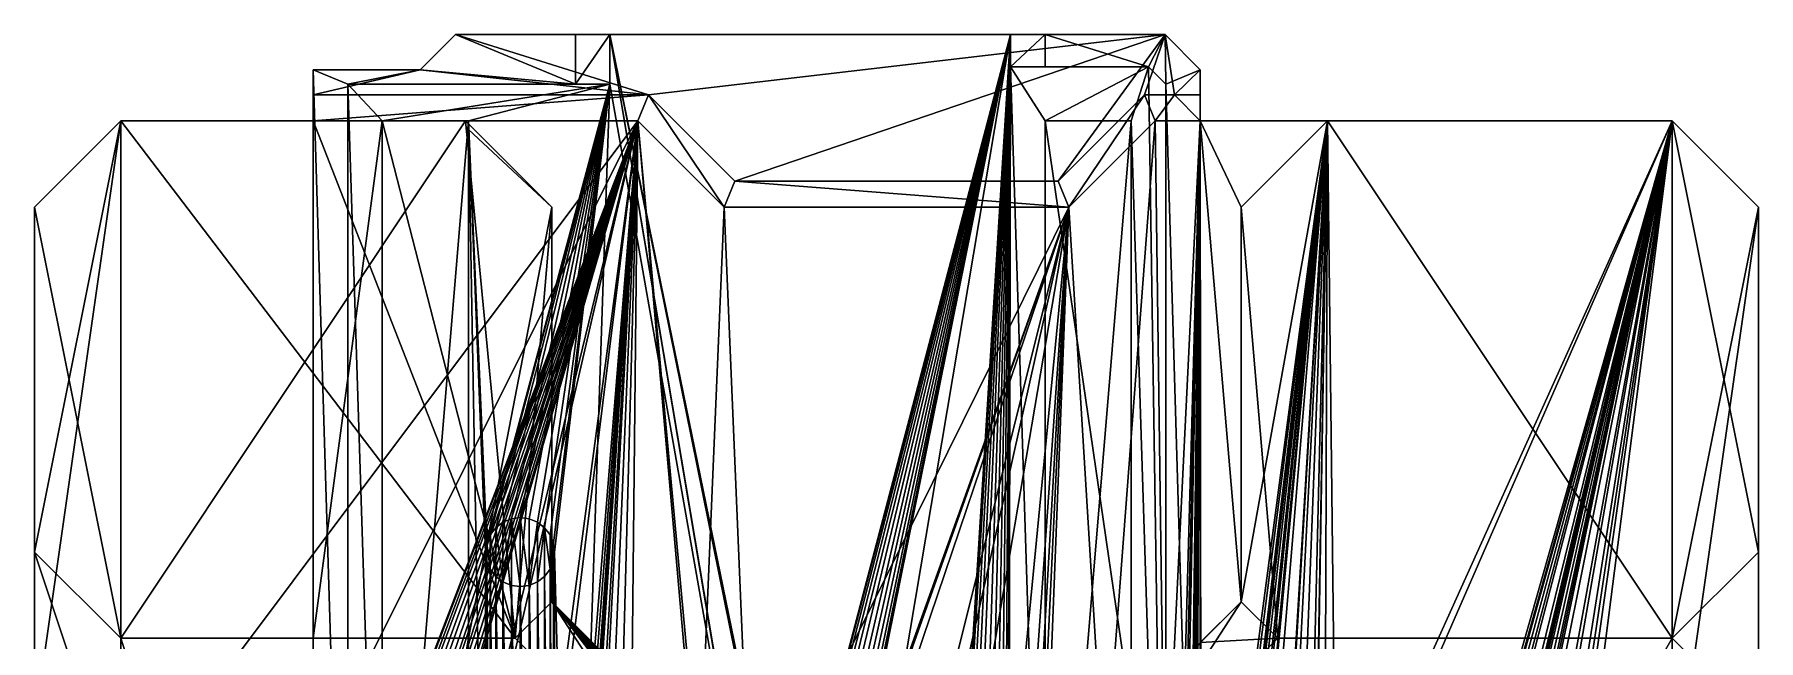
# Model space of a CAD drawing. Extents: x 10 to 110, y 10 to 115.
# Drawn here: x 10 to 110, y 79.9 to 115 of the extents above; entities that cross this region are included whole.
import ezdxf

# ---------------------------------------------------------------- set-up
doc = ezdxf.new("R2010")
doc.units = 0
doc.header["$MEASUREMENT"] = 0
doc.layers.add('STL2DXF', color=7, linetype='Continuous')

msp = doc.modelspace()

# ---------------------------------------------------------------- linework, layer by layer
at = {"layer": 'STL2DXF'}
for points in [[(32.38, 112.95, -0.6), (34.42, 115, 10.5), (34.42, 115, -0.6)], [(34.42, 115, 10.5), (32.38, 112.95, -0.6), (32.38, 112.95, 10.5)], [(32.38, 112.95, 10.5), (41.38, 112.12, 10.5), (34.42, 115, 10.5)], [(45.62, 111.5, -0.6), (32.38, 112.95, -0.6), (34.42, 115, -0.6)], [(34.42, 115, 10.5), (41.38, 112.12, 10.5), (41.38, 115, 10.5)], [(45.62, 111.5, -0.6), (34.42, 115, -0.6), (75.58, 115, -0.6)], [(34.42, 115, 10.5), (43.38, 115, 5.5), (34.42, 115, -0.6)], [(43.38, 115, 5.5), (34.42, 115, 10.5), (43.38, 115, 8.5)], [(43.38, 115, 8.5), (34.42, 115, 10.5), (41.38, 115, 10.5)], [(66.62, 115, 5.5), (75.58, 115, -0.6), (34.42, 115, -0.6)], [(66.62, 115, 5.5), (34.42, 115, -0.6), (43.38, 115, 5.5)], [(43.38, 115, 8.5), (41.38, 112.12, 10.5), (43.38, 112.12, 8.5)], [(41.38, 112.12, 10.5), (43.38, 115, 8.5), (41.38, 115, 10.5)], [(43.38, 115, 5.5), (43.38, 112.12, 8.5), (43.38, 112.12, 5.5)], [(43.38, 112.12, 8.5), (43.38, 115, 5.5), (43.38, 115, 8.5)], [(43.38, 115, 5.5), (53.55, 65.39, 5.5), (66.62, 115, 5.5)], [(53.55, 65.39, 5.5), (43.38, 115, 5.5), (53.5, 65, 5.5)], [(53.5, 65, 5.5), (43.38, 115, 5.5), (53.5, 55, 5.5)], [(43.38, 112.12, 5.5), (53.55, 54.61, 5.5), (43.38, 115, 5.5)], [(43.38, 115, 5.5), (53.55, 54.61, 5.5), (53.5, 55, 5.5)], [(45.62, 111.5, -0.6), (75.58, 115, -0.6), (50.62, 106.5, -0.6)], [(50.62, 106.5, -0.6), (75.58, 115, -0.6), (69.38, 106.5, -0.6)], [(66.62, 115, 5.5), (53.55, 65.39, 5.5), (53.7, 65.75, 5.5)], [(66.62, 115, 5.5), (53.7, 65.75, 5.5), (53.94, 66.06, 5.5)], [(66.62, 115, 5.5), (53.94, 66.06, 5.5), (54.25, 66.3, 5.5)], [(66.62, 115, 5.5), (54.25, 66.3, 5.5), (54.61, 66.45, 5.5)], [(66.62, 115, 5.5), (54.61, 66.45, 5.5), (55, 66.5, 5.5)], [(66.62, 115, 5.5), (55, 66.5, 5.5), (55.39, 66.45, 5.5)], [(66.62, 115, 5.5), (55.39, 66.45, 5.5), (55.75, 66.3, 5.5)], [(66.62, 115, 5.5), (55.75, 66.3, 5.5), (56.06, 66.06, 5.5)], [(66.62, 115, 5.5), (56.06, 66.06, 5.5), (56.3, 65.75, 5.5)], [(66.62, 115, 5.5), (56.3, 65.75, 5.5), (56.45, 65.39, 5.5)], [(66.62, 115, 5.5), (56.45, 65.39, 5.5), (56.5, 65, 5.5)], [(66.62, 115, 5.5), (56.5, 65, 5.5), (56.5, 55, 5.5)], [(66.62, 115, 5.5), (56.5, 55, 5.5), (63.5, 65, 5.5)], [(66.62, 115, 5.5), (63.5, 65, 5.5), (63.55, 65.39, 5.5)], [(66.62, 115, 5.5), (63.55, 65.39, 5.5), (63.7, 65.75, 5.5)], [(66.62, 115, 5.5), (63.7, 65.75, 5.5), (63.94, 66.06, 5.5)], [(66.62, 115, 5.5), (63.94, 66.06, 5.5), (64.25, 66.3, 5.5)], [(66.62, 115, 5.5), (64.25, 66.3, 5.5), (64.61, 66.45, 5.5)], [(66.62, 115, 5.5), (64.61, 66.45, 5.5), (65, 66.5, 5.5)], [(66.62, 115, 5.5), (65, 66.5, 5.5), (65.39, 66.45, 5.5)], [(66.62, 115, 5.5), (65.39, 66.45, 5.5), (65.75, 66.3, 5.5)], [(66.62, 115, 5.5), (65.75, 66.3, 5.5), (66.06, 66.06, 5.5)], [(66.62, 115, 5.5), (66.06, 66.06, 5.5), (66.3, 65.75, 5.5)], [(66.62, 115, 5.5), (66.3, 65.75, 5.5), (66.45, 65.39, 5.5)], [(66.62, 115, 5.5), (66.45, 65.39, 5.5), (66.5, 65, 5.5)], [(66.62, 115, 5.5), (66.5, 65, 5.5), (66.5, 55, 5.5)], [(66.62, 115, 5.5), (66.5, 55, 5.5), (66.62, 113.12, 5.5)], [(66.62, 115, 8.5), (66.62, 113.12, 5.5), (66.62, 113.12, 8.5)], [(66.62, 113.12, 5.5), (66.62, 115, 8.5), (66.62, 115, 5.5)], [(68.62, 115, 10.5), (66.62, 113.12, 8.5), (68.62, 113.12, 10.5)], [(66.62, 113.12, 8.5), (68.62, 115, 10.5), (66.62, 115, 8.5)], [(75.58, 115, -0.6), (66.62, 115, 5.5), (75.58, 115, 10.5)], [(75.58, 115, 10.5), (66.62, 115, 5.5), (66.62, 115, 8.5)], [(75.58, 115, 10.5), (66.62, 115, 8.5), (68.62, 115, 10.5)], [(74.62, 113.12, 10.5), (68.62, 115, 10.5), (68.62, 113.12, 10.5)], [(68.62, 115, 10.5), (74.62, 113.12, 10.5), (75.58, 115, 10.5)], [(69.38, 106.5, -0.6), (75.58, 115, -0.6), (74.38, 111.5, -0.6)], [(74.38, 111.5, -0.6), (75.58, 115, -0.6), (76.12, 111.5, -0.6)], [(75.58, 115, 10.5), (74.62, 113.12, 10.5), (75.62, 112.12, 10.5)], [(75.58, 115, -0.6), (77.62, 112.95, 10.5), (77.62, 112.95, -0.6)], [(77.62, 112.95, 10.5), (75.58, 115, -0.6), (75.58, 115, 10.5)], [(75.58, 115, 10.5), (75.62, 112.12, 10.5), (77.62, 112.95, 10.5)], [(76.12, 111.5, -0.6), (75.58, 115, -0.6), (77.62, 112.95, -0.6)], [(66.5, 55, 5.5), (68.62, 50, 5.5), (66.62, 113.12, 5.5)], [(74.62, 113.12, 10.5), (66.62, 113.12, 5.5), (74.62, 113.12, 5.5)], [(66.62, 113.12, 5.5), (74.62, 113.12, 10.5), (66.62, 113.12, 8.5)], [(66.62, 113.12, 8.5), (74.62, 113.12, 10.5), (68.62, 113.12, 10.5)], [(66.62, 113.12, 5.5), (68.62, 110, 5.5), (74.62, 113.12, 5.5)], [(68.62, 110, 5.5), (66.62, 113.12, 5.5), (68.62, 50, 5.5)], [(74.62, 113.12, 5.5), (68.62, 110, 5.5), (73.62, 110, 5.5)], [(73.62, 110, 5.5), (75.62, 46.88, 5.5), (74.62, 113.12, 5.5)], [(74.62, 113.12, 10.5), (75.62, 112.12, 5.5), (75.62, 112.12, 10.5)], [(75.62, 112.12, 5.5), (74.62, 113.12, 10.5), (74.62, 113.12, 5.5)], [(74.62, 113.12, 5.5), (75.62, 46.88, 5.5), (75.62, 112.12, 5.5)], [(26.17, 112.95, -0.6), (32.38, 112.95, 10.5), (32.38, 112.95, -0.6)], [(32.38, 112.95, 10.5), (26.17, 112.95, -0.6), (26.17, 112.95, 10.5)], [(26.17, 44.88, 10.5), (28.17, 46.88, 10.5), (26.17, 112.95, 10.5)], [(26.17, 112.95, 10.5), (28.17, 112.12, 10.5), (32.38, 112.95, 10.5)], [(28.17, 112.12, 10.5), (26.17, 112.95, 10.5), (28.17, 46.88, 10.5)], [(26.17, 112.95, 10.5), (26.17, 44.88, 0.5), (26.17, 44.88, 10.5)], [(26.17, 44.88, 0.5), (26.17, 112.95, 10.5), (26.17, 80, 0.5)], [(26.17, 80, 0.5), (26.17, 112.95, 10.5), (26.17, 110, 0.5)], [(26.17, 110, 0.5), (26.17, 112.95, 10.5), (26.17, 111.5, -0.1)], [(26.17, 111.5, -0.1), (26.17, 112.95, 10.5), (26.17, 111.5, -0.6)], [(26.17, 111.5, -0.6), (26.17, 112.95, 10.5), (26.17, 112.95, -0.6)], [(32.38, 112.95, -0.6), (26.17, 111.5, -0.6), (26.17, 112.95, -0.6)], [(26.17, 111.5, -0.6), (32.38, 112.95, -0.6), (45.62, 111.5, -0.6)], [(32.38, 112.95, 10.5), (28.17, 112.12, 10.5), (41.38, 112.12, 10.5)], [(43.38, 112.12, 8.5), (28.17, 112.12, 5.5), (43.38, 112.12, 5.5)], [(28.17, 112.12, 5.5), (43.38, 112.12, 8.5), (28.17, 112.12, 10.5)], [(28.17, 112.12, 10.5), (43.38, 112.12, 8.5), (41.38, 112.12, 10.5)], [(28.17, 46.88, 5.5), (30.17, 50, 5.5), (28.17, 112.12, 5.5)], [(28.17, 112.12, 5.5), (30.17, 50, 5.5), (30.17, 110, 5.5)], [(30.17, 110, 5.5), (43.38, 112.12, 5.5), (28.17, 112.12, 5.5)], [(28.17, 112.12, 5.5), (28.17, 46.88, 10.5), (28.17, 46.88, 5.5)], [(28.17, 46.88, 10.5), (28.17, 112.12, 5.5), (28.17, 112.12, 10.5)], [(43.38, 112.12, 5.5), (30.17, 110, 5.5), (35.17, 110, 5.5)], [(43.38, 112.12, 5.5), (35.17, 110, 5.5), (36.24, 85.52, 5.5)], [(43.38, 112.12, 5.5), (36.24, 85.52, 5.5), (36.44, 86, 5.5)], [(43.38, 112.12, 5.5), (36.44, 86, 5.5), (36.76, 86.41, 5.5)], [(43.38, 112.12, 5.5), (36.76, 86.41, 5.5), (37.17, 86.73, 5.5)], [(43.38, 112.12, 5.5), (37.17, 86.73, 5.5), (37.66, 86.93, 5.5)], [(43.38, 112.12, 5.5), (37.66, 86.93, 5.5), (38.17, 87, 5.5)], [(43.38, 112.12, 5.5), (38.17, 87, 5.5), (38.69, 86.93, 5.5)], [(43.38, 112.12, 5.5), (38.69, 86.93, 5.5), (39.17, 86.73, 5.5)], [(43.38, 112.12, 5.5), (39.17, 86.73, 5.5), (39.59, 86.41, 5.5)], [(43.38, 112.12, 5.5), (39.59, 86.41, 5.5), (39.91, 86, 5.5)], [(43.38, 112.12, 5.5), (39.91, 86, 5.5), (40.11, 85.52, 5.5)], [(43.38, 112.12, 5.5), (40.11, 85.52, 5.5), (40.17, 85, 5.5)], [(43.38, 112.12, 5.5), (40.17, 85, 5.5), (41.17, 46.88, 5.5)], [(43.38, 112.12, 5.5), (41.17, 46.88, 5.5), (53.55, 54.61, 5.5)], [(77.62, 112.95, 10.5), (75.62, 112.12, 10.5), (77.62, 44.88, 10.5)], [(75.62, 46.88, 10.5), (77.62, 44.88, 10.5), (75.62, 112.12, 10.5)], [(75.62, 112.12, 10.5), (75.62, 46.88, 5.5), (75.62, 46.88, 10.5)], [(75.62, 46.88, 5.5), (75.62, 112.12, 10.5), (75.62, 112.12, 5.5)], [(76.12, 111.5, -0.6), (77.62, 112.95, -0.6), (77.62, 111.5, -0.6)], [(77.62, 44.88, 10.5), (77.62, 75.5, 0.5), (77.62, 112.95, 10.5)], [(77.62, 112.95, 10.5), (77.62, 75.5, 0.5), (77.62, 79.75, 0.5)], [(77.62, 112.95, 10.5), (77.62, 79.75, 0.5), (77.62, 110, 0.5)], [(77.62, 112.95, 10.5), (77.62, 110, 0.5), (77.62, 111.5, -0.1)], [(77.62, 112.95, 10.5), (77.62, 111.5, -0.1), (77.62, 112, -0.6)], [(77.62, 112.95, 10.5), (77.62, 112, -0.6), (77.62, 112.95, -0.6)], [(77.62, 111.5, -0.6), (77.62, 112.95, -0.6), (77.62, 112, -0.6)], [(77.62, 112, -0.6), (77.62, 111.5, -0.1), (77.62, 111.5, -0.6)], [(26.17, 110, -0.1), (26.17, 110, 0.5), (26.17, 111.5, -0.1)], [(45.62, 111.5, -0.1), (26.17, 110, -0.1), (26.17, 111.5, -0.1)], [(26.17, 110, -0.1), (45.62, 111.5, -0.1), (45, 110, -0.1)], [(45.62, 111.5, -0.6), (26.17, 111.5, -0.1), (26.17, 111.5, -0.6)], [(26.17, 111.5, -0.1), (45.62, 111.5, -0.6), (45.62, 111.5, -0.1)], [(45, 110, -0.1), (45.62, 111.5, -0.1), (50, 105, -0.1)], [(50, 105, -0.1), (45.62, 111.5, -0.1), (50.62, 106.5, -0.1)], [(50.62, 106.5, -0.1), (45.62, 111.5, -0.6), (50.62, 106.5, -0.6)], [(45.62, 111.5, -0.6), (50.62, 106.5, -0.1), (45.62, 111.5, -0.1)], [(70, 105, -0.1), (69.38, 106.5, -0.1), (74.38, 111.5, -0.1)], [(74.38, 111.5, -0.6), (69.38, 106.5, -0.1), (69.38, 106.5, -0.6)], [(69.38, 106.5, -0.1), (74.38, 111.5, -0.6), (74.38, 111.5, -0.1)], [(70, 105, -0.1), (74.38, 111.5, -0.1), (75, 110, -0.1)], [(75, 110, -0.1), (74.38, 111.5, -0.1), (76.12, 111.5, -0.1)], [(76.12, 111.5, -0.6), (74.38, 111.5, -0.1), (74.38, 111.5, -0.6)], [(74.38, 111.5, -0.1), (76.12, 111.5, -0.6), (76.12, 111.5, -0.1)], [(75, 110, -0.1), (76.12, 111.5, -0.1), (77.62, 110, -0.1)], [(77.62, 110, -0.1), (76.12, 111.5, -0.1), (77.62, 111.5, -0.1)], [(77.62, 111.5, -0.1), (76.12, 111.5, -0.6), (77.62, 111.5, -0.6)], [(76.12, 111.5, -0.6), (77.62, 111.5, -0.1), (76.12, 111.5, -0.1)], [(77.62, 111.5, -0.1), (77.62, 110, 0.5), (77.62, 110, -0.1)], [(10, 105, 0.5), (15, 80, 0.5), (15, 110, 0.5)], [(10, 105, 0.5), (15, 110), (10, 105)], [(15, 110), (10, 105, 0.5), (15, 110, 0.5)], [(15, 110), (10, 85), (10, 105)], [(10, 85), (15, 110), (15, 80)], [(10, 105, -0.6), (15, 110), (15, 110, -0.6)], [(15, 110), (10, 105, -0.6), (10, 105)], [(10, 105), (15, 80), (15, 110)], [(15, 110, -0.6), (10, 75, -0.6), (10, 105, -0.6)], [(10, 75, -0.6), (15, 110, -0.6), (15, 70, -0.6)], [(15, 110, 0.5), (35, 110), (15, 110)], [(35, 110), (15, 110, 0.5), (35, 110, 0.5)], [(15, 110, 0.5), (15, 80, 0.5), (37.88, 80, 0.5)], [(15, 110, 0.5), (37.88, 80, 0.5), (35, 110, 0.5)], [(15, 80), (15, 110), (35, 110)], [(15, 80), (35, 110), (37.88, 80)], [(15, 110), (15, 80), (37.88, 80)], [(15, 110), (37.88, 80), (26.17, 110)], [(15, 70, -0.6), (15, 110, -0.6), (45, 110, -0.6)], [(15, 70, -0.6), (45, 110, -0.6), (15, 50, -0.6)], [(15, 50, -0.6), (45, 110, -0.6), (22.54, 51.59, -0.6)], [(15, 110), (45, 110, -0.6), (15, 110, -0.6)], [(45, 110, -0.6), (15, 110), (26.17, 110, -0.1)], [(26.17, 110, -0.1), (15, 110), (26.17, 110)], [(22.54, 51.59, -0.6), (45, 110, -0.6), (22.97, 52.6, -0.6)], [(22.97, 52.6, -0.6), (45, 110, -0.6), (23.48, 53.75, -0.6)], [(23.48, 53.75, -0.6), (45, 110, -0.6), (24.17, 54.79, -0.6)], [(24.17, 54.79, -0.6), (45, 110, -0.6), (24.62, 55.18, -0.6)], [(24.62, 55.18, -0.6), (45, 110, -0.6), (25.16, 55.43, -0.6)], [(25.16, 55.43, -0.6), (45, 110, -0.6), (25.54, 55.27, -0.6)], [(25.54, 55.27, -0.6), (45, 110, -0.6), (26.05, 55.22, -0.6)], [(26.05, 55.22, -0.6), (45, 110, -0.6), (26.38, 54.81, -0.6)], [(30.17, 110, 0.5), (26.17, 80, 0.5), (26.17, 110, 0.5)], [(26.17, 80, 0.5), (30.17, 110, 0.5), (30.17, 80, 0.5)], [(30.17, 110), (26.17, 110, 0.5), (26.17, 110)], [(26.17, 110, 0.5), (30.17, 110), (30.17, 110, 0.5)], [(26.17, 110), (37.88, 80), (30.17, 110)], [(26.17, 110, 0.5), (26.17, 110, -0.1), (26.17, 110)], [(45, 110, -0.1), (45, 110, -0.6), (26.17, 110, -0.1)], [(26.38, 54.81, -0.6), (45, 110, -0.6), (26.63, 54.66, -0.6)], [(26.63, 54.66, -0.6), (45, 110, -0.6), (26.91, 54.13, -0.6)], [(26.91, 54.13, -0.6), (45, 110, -0.6), (27.04, 53.52, -0.6)], [(27.04, 53.52, -0.6), (45, 110, -0.6), (27.35, 52.98, -0.6)], [(27.35, 52.98, -0.6), (45, 110, -0.6), (27.47, 52.07, -0.6)], [(27.47, 52.07, -0.6), (45, 110, -0.6), (27.73, 51.69, -0.6)], [(27.73, 51.69, -0.6), (45, 110, -0.6), (32.57, 67.5, -0.6)], [(35.17, 110, 0.5), (30.17, 50, 0.5), (30.17, 110, 0.5)], [(30.17, 50, 0.5), (35.17, 110, 0.5), (35.17, 50, 0.5)], [(30.17, 50, 5.5), (35.17, 110, 5.5), (30.17, 110, 5.5)], [(35.17, 110, 5.5), (30.17, 50, 5.5), (35.17, 50, 5.5)], [(30.17, 110, 5.5), (30.17, 50, 0.5), (30.17, 50, 5.5)], [(30.17, 50, 0.5), (30.17, 110, 5.5), (30.17, 110, 0.5)], [(30.17, 110, 0.5), (35.17, 110, 5.5), (35.17, 110, 0.5)], [(35.17, 110, 5.5), (30.17, 110, 0.5), (30.17, 110, 5.5)], [(35.17, 110, 0.5), (30.17, 110, 0.5), (35, 110, 0.5)], [(30.17, 110, 0.5), (35.17, 110, 0.5), (35.17, 110, 5.5)], [(30.17, 110, 0.5), (35.17, 110, 5.5), (30.17, 110, 5.5)], [(35, 110), (30.17, 110, 0.5), (30.17, 110)], [(30.17, 110, 0.5), (35, 110), (35, 110, 0.5)], [(30.17, 110), (37.88, 80), (35, 110)], [(30.17, 50, 5.5), (30.17, 70, 0.5), (30.17, 110, 5.5)], [(30.17, 110, 5.5), (30.17, 70, 0.5), (30.17, 80, 0.5)], [(30.17, 110, 5.5), (30.17, 80, 0.5), (30.17, 110, 0.5)], [(32.57, 67.5, -0.6), (45, 110, -0.6), (35.57, 71.25, -0.6)], [(35, 110, 0.5), (37.88, 80, 0.5), (40, 105, 0.5)], [(37.88, 80), (35, 110), (40, 105)], [(35, 110), (40, 105, 0.5), (40, 105)], [(40, 105, 0.5), (35, 110), (35, 110, 0.5)], [(35, 110), (37.88, 80), (40, 105)], [(35.17, 110), (35, 110, 0.5), (35, 110)], [(35, 110, 0.5), (35.17, 110), (35.17, 110, 0.5)], [(35.17, 110, 0.5), (35.17, 50, 5.5), (35.17, 50, 0.5)], [(35.17, 50, 5.5), (35.17, 110, 0.5), (35.17, 110, 5.5)], [(35.17, 50, 5.5), (36.17, 55, 5.5), (35.17, 110, 5.5)], [(36.24, 85.52, 5.5), (35.17, 110, 5.5), (36.17, 85, 5.5)], [(36.17, 85, 5.5), (35.17, 110, 5.5), (36.17, 55, 5.5)], [(35.17, 110, 5.5), (35.17, 50, 0.5), (35.17, 50, 5.5)], [(35.17, 50, 0.5), (35.17, 110, 5.5), (35.17, 70, 0.5)], [(35.17, 70, 0.5), (35.17, 110, 5.5), (35.17, 80, 0.5)], [(35.17, 80, 0.5), (35.17, 110, 5.5), (35.17, 109.5, 0.5)], [(35.17, 109.5, 0.5), (35.17, 110, 5.5), (35.17, 109.82, 0.5)], [(35.17, 109.82, 0.5), (35.17, 110, 5.5), (35.17, 110, 0.5)], [(35.57, 71.25, -0.6), (45, 110, -0.6), (35.57, 69.25, -0.6)], [(35.57, 69.25, -0.6), (45, 110, -0.6), (39.57, 69.25, -0.6)], [(39.57, 69.25, -0.6), (45, 110, -0.6), (39.57, 66.25, -0.6)], [(39.57, 66.25, -0.6), (45, 110, -0.6), (39.66, 44.84, -0.6)], [(39.66, 44.84, -0.6), (45, 110, -0.6), (39.94, 43.54, -0.6)], [(39.94, 43.54, -0.6), (45, 110, -0.6), (40.17, 42.12, -0.6)], [(40.17, 42.12, -0.6), (45, 110, -0.6), (40.83, 50.64, -0.6)], [(40.83, 50.64, -0.6), (45, 110, -0.6), (40.96, 51.69, -0.6)], [(40.96, 51.69, -0.6), (45, 110, -0.6), (41.14, 52.7, -0.6)], [(41.14, 52.7, -0.6), (45, 110, -0.6), (41.29, 53.57, -0.6)], [(41.29, 53.57, -0.6), (45, 110, -0.6), (41.7, 54.03, -0.6)], [(41.7, 54.03, -0.6), (45, 110, -0.6), (42, 54.51, -0.6)], [(42, 54.51, -0.6), (45, 110, -0.6), (42.69, 55.01, -0.6)], [(42.69, 55.01, -0.6), (45, 110, -0.6), (43.53, 55.33, -0.6)], [(43.53, 55.33, -0.6), (45, 110, -0.6), (44.57, 69.25, -0.6)], [(44.57, 69.25, -0.6), (45, 110, -0.6), (48.57, 69.25, -0.6)], [(50, 105, -0.6), (48.57, 71.25, -0.6), (45, 110, -0.6)], [(48.57, 69.25, -0.6), (45, 110, -0.6), (48.57, 71.25, -0.6)], [(45, 110, -0.1), (50, 105, -0.6), (45, 110, -0.6)], [(50, 105, -0.6), (45, 110, -0.1), (50, 105, -0.1)], [(73.62, 110, 0.5), (68.62, 50, 0.5), (68.62, 110, 0.5)], [(68.62, 50, 0.5), (73.62, 110, 0.5), (73.62, 50, 0.5)], [(68.62, 110, 5.5), (68.62, 50, 0.5), (68.62, 50, 5.5)], [(68.62, 50, 0.5), (68.62, 110, 5.5), (68.62, 110, 0.5)], [(68.62, 110, 0.5), (73.62, 110, 5.5), (73.62, 110, 0.5)], [(73.62, 110, 5.5), (68.62, 110, 0.5), (68.62, 110, 5.5)], [(68.62, 50, 5.5), (73.62, 110, 5.5), (68.62, 110, 5.5)], [(73.62, 110, 5.5), (68.62, 50, 5.5), (73.62, 50, 5.5)], [(73.62, 75.75, 0.5), (68.62, 110, 0.5), (68.62, 70.75, 0.5)], [(68.62, 110, 0.5), (73.62, 75.75, 0.5), (73.62, 110, 0.5)], [(68.62, 50, 5.5), (68.62, 53.5, 0.5), (68.62, 110, 5.5)], [(68.62, 110, 5.5), (68.62, 53.5, 0.5), (68.62, 66.5, 0.5)], [(68.62, 110, 5.5), (68.62, 66.5, 0.5), (68.62, 70.75, 0.5)], [(68.62, 110, 5.5), (68.62, 70.75, 0.5), (68.62, 110, 0.5)], [(73.62, 110, 0.5), (68.62, 110, 5.5), (68.62, 110, 0.5)], [(68.62, 110, 5.5), (73.62, 110, 0.5), (73.62, 110, 5.5)], [(72.07, 71.25, -0.6), (70, 105, -0.6), (75, 110, -0.6)], [(70, 105, -0.1), (75, 110, -0.6), (70, 105, -0.6)], [(75, 110, -0.6), (70, 105, -0.1), (75, 110, -0.1)], [(72.07, 71.25, -0.6), (75, 110, -0.6), (75.57, 68.25, -0.6)], [(73.62, 110, 0.5), (73.62, 50, 5.5), (73.62, 50, 0.5)], [(73.62, 50, 5.5), (73.62, 110, 0.5), (73.62, 110, 5.5)], [(73.62, 50, 5.5), (75.62, 46.88, 5.5), (73.62, 110, 5.5)], [(73.62, 110, 5.5), (73.62, 50, 0.5), (73.62, 50, 5.5)], [(73.62, 50, 0.5), (73.62, 110, 5.5), (73.62, 71.5, 0.5)], [(73.62, 71.5, 0.5), (73.62, 110, 5.5), (73.62, 75.75, 0.5)], [(73.62, 75.75, 0.5), (73.62, 110, 5.5), (73.62, 110, 0.5)], [(75.57, 68.25, -0.6), (75, 110, -0.6), (77.62, 110, -0.6)], [(75, 110, -0.1), (77.62, 110, -0.6), (75, 110, -0.6)], [(77.62, 110, -0.6), (75, 110, -0.1), (77.62, 110, -0.1)], [(75.57, 68.25, -0.6), (77.62, 110, -0.6), (75.74, 42.12, -0.6)], [(75.74, 42.12, -0.6), (77.62, 110, -0.6), (76.05, 42.12, -0.6)], [(76.05, 42.12, -0.6), (77.62, 110, -0.6), (76.28, 42.12, -0.6)], [(76.28, 42.12, -0.6), (77.62, 110, -0.6), (76.86, 52.22, -0.6)], [(76.86, 52.22, -0.6), (77.62, 110, -0.6), (77.04, 52.63, -0.6)], [(77.04, 52.63, -0.6), (77.62, 110, -0.6), (77.19, 53.14, -0.6)], [(77.19, 53.14, -0.6), (77.62, 110, -0.6), (77.37, 53.82, -0.6)], [(77.37, 53.82, -0.6), (77.62, 110, -0.6), (77.68, 54.79, -0.6)], [(80, 82.12, 0.5), (77.62, 110, 0.5), (77.62, 79.75, 0.5)], [(77.62, 110, 0.5), (80, 82.12, 0.5), (80, 105, 0.5)], [(77.62, 110, 0.5), (80, 105, 0.5), (85, 110, 0.5)], [(105, 110), (85, 110, -0.6), (77.62, 110, -0.6)], [(105, 110), (77.62, 110, -0.6), (77.62, 110, -0.1)], [(105, 110), (77.62, 110, -0.1), (85, 110)], [(85, 110), (77.62, 110, -0.1), (77.62, 110, 0.5)], [(85, 110), (77.62, 110, 0.5), (85, 110, 0.5)], [(85, 110, -0.6), (77.68, 54.79, -0.6), (77.62, 110, -0.6)], [(77.68, 54.79, -0.6), (85, 110, -0.6), (77.96, 54.94, -0.6)], [(77.96, 54.94, -0.6), (85, 110, -0.6), (78.36, 55.12, -0.6)], [(78.36, 55.12, -0.6), (85, 110, -0.6), (78.49, 55.2, -0.6)], [(78.49, 55.2, -0.6), (85, 110, -0.6), (78.62, 55.25, -0.6)], [(78.62, 55.25, -0.6), (85, 110, -0.6), (78.9, 55.48, -0.6)], [(78.9, 55.48, -0.6), (85, 110, -0.6), (79.28, 55.66, -0.6)], [(79.28, 55.66, -0.6), (85, 110, -0.6), (79.48, 55.89, -0.6)], [(79.48, 55.89, -0.6), (85, 110, -0.6), (79.84, 55.91, -0.6)], [(79.84, 55.91, -0.6), (85, 110, -0.6), (80.97, 67.36, -0.6)], [(80, 105, 0.5), (82.12, 80, 0.5), (85, 110, 0.5)], [(85, 110), (80, 82.12), (80, 105)], [(80, 82.12), (85, 110), (82.12, 80)], [(80, 105), (85, 110, 0.5), (85, 110)], [(85, 110, 0.5), (80, 105), (80, 105, 0.5)], [(85, 110, 0.5), (80, 105), (85, 110)], [(80, 105), (85, 110, 0.5), (80, 105, 0.5)], [(80, 105), (82.12, 80), (85, 110)], [(80.97, 67.36, -0.6), (85, 110, -0.6), (81.06, 67.84, -0.6)], [(81.06, 67.84, -0.6), (85, 110, -0.6), (81.6, 69.23, -0.6)], [(81.6, 69.23, -0.6), (85, 110, -0.6), (82.61, 70.41, -0.6)], [(85, 110, 0.5), (82.12, 80, 0.5), (105, 80, 0.5)], [(82.12, 80), (85, 110), (105, 80)], [(85, 110), (82.12, 80), (105, 80)], [(82.61, 70.41, -0.6), (85, 110, -0.6), (82.64, 70.28, -0.6)], [(82.64, 70.28, -0.6), (85, 110, -0.6), (82.98, 70.79, -0.6)], [(82.98, 70.79, -0.6), (85, 110, -0.6), (83.5, 70.84, -0.6)], [(83.5, 70.84, -0.6), (85, 110, -0.6), (84.06, 70.74, -0.6)], [(84.06, 70.74, -0.6), (85, 110, -0.6), (84.33, 70.53, -0.6)], [(84.33, 70.53, -0.6), (85, 110, -0.6), (84.35, 70.21, -0.6)], [(84.35, 70.21, -0.6), (85, 110, -0.6), (84.85, 68.4, -0.6)], [(84.85, 68.4, -0.6), (85, 110, -0.6), (85.5, 66.89, -0.6)], [(85, 110, 0.5), (105, 80, 0.5), (105, 110, 0.5)], [(85, 110, 0.5), (105, 110), (85, 110)], [(105, 110), (85, 110, 0.5), (105, 110, 0.5)], [(105, 80), (85, 110), (105, 110)], [(85, 110, -0.6), (105, 110), (105, 110, -0.6)], [(85, 110), (105, 80), (105, 110)], [(85.5, 66.89, -0.6), (85, 110, -0.6), (105, 110, -0.6)], [(85.5, 66.89, -0.6), (105, 110, -0.6), (85.75, 66.01, -0.6)], [(85.75, 66.01, -0.6), (105, 110, -0.6), (88.97, 53.72, -0.6)], [(88.97, 53.72, -0.6), (105, 110, -0.6), (89.33, 54.08, -0.6)], [(89.33, 54.08, -0.6), (105, 110, -0.6), (89.46, 54.51, -0.6)], [(89.46, 54.51, -0.6), (105, 110, -0.6), (89.79, 55.35, -0.6)], [(89.79, 55.35, -0.6), (105, 110, -0.6), (90.2, 55.63, -0.6)], [(90.2, 55.63, -0.6), (105, 110, -0.6), (90.68, 56.06, -0.6)], [(90.68, 56.06, -0.6), (105, 110, -0.6), (90.96, 56.06, -0.6)], [(90.96, 56.06, -0.6), (105, 110, -0.6), (91.7, 55.96, -0.6)], [(91.7, 55.96, -0.6), (105, 110, -0.6), (92.05, 55.91, -0.6)], [(92.05, 55.91, -0.6), (105, 110, -0.6), (92.13, 55.61, -0.6)], [(92.13, 55.61, -0.6), (105, 110, -0.6), (92.26, 55.5, -0.6)], [(92.26, 55.5, -0.6), (105, 110, -0.6), (92.44, 55.43, -0.6)], [(92.44, 55.43, -0.6), (105, 110, -0.6), (92.77, 55.25, -0.6)], [(92.77, 55.25, -0.6), (105, 110, -0.6), (93.07, 54.97, -0.6)], [(93.07, 54.97, -0.6), (105, 110, -0.6), (93.2, 54.66, -0.6)], [(93.2, 54.66, -0.6), (105, 110, -0.6), (93.28, 54.08, -0.6)], [(93.28, 54.08, -0.6), (105, 110, -0.6), (93.61, 53.11, -0.6)], [(93.61, 53.11, -0.6), (105, 110, -0.6), (93.88, 48.72, -0.6)], [(93.88, 48.72, -0.6), (105, 110, -0.6), (94.19, 48.02, -0.6)], [(94.19, 48.02, -0.6), (105, 110, -0.6), (94.83, 45.78, -0.6)], [(94.83, 45.78, -0.6), (105, 110, -0.6), (95.11, 44.05, -0.6)], [(95.11, 44.05, -0.6), (105, 110, -0.6), (95.39, 42.3, -0.6)], [(95.39, 42.3, -0.6), (105, 110, -0.6), (96.02, 40.03, -0.6)], [(96.02, 40.03, -0.6), (105, 110, -0.6), (105, 10, -0.6)], [(105, 110, 0.5), (105, 80, 0.5), (110, 85, 0.5)], [(105, 110, 0.5), (110, 85, 0.5), (110, 105, 0.5)], [(105, 80), (105, 110), (110, 105)], [(105, 110), (110, 105, 0.5), (110, 105)], [(110, 105, 0.5), (105, 110), (105, 110, 0.5)], [(105, 110, -0.6), (110, 105), (110, 105, -0.6)], [(110, 105), (105, 110, -0.6), (105, 110)], [(105, 110), (105, 80), (110, 85)], [(105, 110), (110, 85), (110, 105)], [(110, 105, -0.6), (105, 70, -0.6), (105, 110, -0.6)], [(105, 10, -0.6), (105, 110, -0.6), (105, 50, -0.6)], [(105, 50, -0.6), (105, 110, -0.6), (105, 70, -0.6)], [(40, 105, 0.5), (35.17, 109.5, 0.5), (35.17, 109.82, 0.5)], [(35.17, 109.5, 0.5), (40, 105, 0.5), (35.17, 80, 0.5)], [(50, 105, -0.1), (50.62, 106.5, -0.1), (70, 105, -0.1)], [(70, 105, -0.1), (50.62, 106.5, -0.1), (69.38, 106.5, -0.1)], [(69.38, 106.5, -0.6), (50.62, 106.5, -0.1), (50.62, 106.5, -0.6)], [(50.62, 106.5, -0.1), (69.38, 106.5, -0.6), (69.38, 106.5, -0.1)], [(10, 105, 0.5), (10, 85), (10, 85, 0.5)], [(10, 85), (10, 105, 0.5), (10, 105)], [(15, 80, 0.5), (10, 105, 0.5), (10, 85, 0.5)], [(10, 75, -0.6), (10, 85), (10, 105, -0.6)], [(10, 105, -0.6), (10, 85), (10, 105)], [(15, 80), (10, 105), (10, 85)], [(35.17, 80, 0.5), (40, 105, 0.5), (37.88, 80, 0.5)], [(40, 105, 0.5), (37.88, 80, 0.5), (40, 82.12, 0.5)], [(37.88, 80), (40, 105), (40, 82.12)], [(40, 105), (37.88, 80), (40, 82.12)], [(37.88, 80, 0.5), (40, 105, 0.5), (40, 82.12, 0.5)], [(40, 105), (40, 82.12, 0.5), (40, 82.12)], [(40, 82.12, 0.5), (40, 105), (40, 105, 0.5)], [(40, 105, 0.5), (40, 82.12), (40, 82.12, 0.5)], [(40, 82.12), (40, 105, 0.5), (40, 105)], [(48.57, 71.25, -0.6), (50, 105, -0.6), (51.57, 67.75, -0.6)], [(51.57, 67.75, -0.6), (50, 105, -0.6), (70, 105, -0.6)], [(50, 105, -0.1), (70, 105, -0.6), (50, 105, -0.6)], [(70, 105, -0.6), (50, 105, -0.1), (70, 105, -0.1)], [(51.57, 67.75, -0.6), (70, 105, -0.6), (52.03, 54.97, -0.6)], [(52.03, 54.97, -0.6), (70, 105, -0.6), (56.57, 67.25, -0.6)], [(56.57, 67.25, -0.6), (70, 105, -0.6), (58.57, 71.25, -0.6)], [(58.57, 71.25, -0.6), (70, 105, -0.6), (61.57, 71.25, -0.6)], [(61.57, 71.25, -0.6), (70, 105, -0.6), (61.57, 67.25, -0.6)], [(61.57, 67.25, -0.6), (70, 105, -0.6), (63.57, 67.25, -0.6)], [(63.57, 67.25, -0.6), (70, 105, -0.6), (64.57, 49.07, -0.6)], [(64.57, 49.07, -0.6), (70, 105, -0.6), (66.25, 51.48, -0.6)], [(66.25, 51.48, -0.6), (70, 105, -0.6), (67.02, 52.91, -0.6)], [(67.02, 52.91, -0.6), (70, 105, -0.6), (67.58, 54.41, -0.6)], [(67.58, 54.41, -0.6), (70, 105, -0.6), (68.57, 68.25, -0.6)], [(68.57, 68.25, -0.6), (70, 105, -0.6), (72.07, 71.25, -0.6)], [(80, 82.12, 0.5), (82.12, 80, 0.5), (80, 105, 0.5)], [(80, 105, 0.5), (80, 82.12), (80, 82.12, 0.5)], [(80, 82.12), (80, 105, 0.5), (80, 105)], [(80, 105), (80, 82.12, 0.5), (80, 82.12)], [(80, 82.12, 0.5), (80, 105), (80, 105, 0.5)], [(80, 82.12), (82.12, 80), (80, 105)], [(105, 80), (110, 105), (110, 85)], [(105, 70, -0.6), (110, 105, -0.6), (110, 75, -0.6)], [(110, 105), (110, 85, 0.5), (110, 85)], [(110, 85, 0.5), (110, 105), (110, 105, 0.5)], [(110, 85), (110, 75, -0.6), (110, 105, -0.6)], [(110, 85), (110, 105, -0.6), (110, 105)], [(38.17, 87, 5.5), (37.66, 86.93, 3.5), (38.17, 87, 3.5)], [(37.66, 86.93, 3.5), (38.17, 87, 5.5), (37.66, 86.93, 5.5)], [(37.66, 86.93, 3.5), (38.17, 83, 3.5), (38.17, 87, 3.5)], [(38.69, 86.93, 5.5), (38.17, 87, 3.5), (38.69, 86.93, 3.5)], [(38.17, 87, 3.5), (38.69, 86.93, 5.5), (38.17, 87, 5.5)], [(38.17, 87, 3.5), (38.17, 83, 3.5), (38.69, 83.07, 3.5)], [(38.17, 87, 3.5), (38.69, 83.07, 3.5), (38.69, 86.93, 3.5)], [(36.44, 86, 3.5), (36.24, 85.52, 5.5), (36.24, 85.52, 3.5)], [(36.24, 85.52, 5.5), (36.44, 86, 3.5), (36.44, 86, 5.5)], [(36.24, 85.52, 3.5), (36.44, 84, 3.5), (36.44, 86, 3.5)], [(36.76, 86.41, 3.5), (36.44, 86, 5.5), (36.44, 86, 3.5)], [(36.44, 86, 5.5), (36.76, 86.41, 3.5), (36.76, 86.41, 5.5)], [(36.44, 86, 3.5), (36.76, 83.59, 3.5), (36.76, 86.41, 3.5)], [(36.44, 86, 3.5), (36.44, 84, 3.5), (36.76, 83.59, 3.5)], [(37.17, 86.73, 5.5), (36.76, 86.41, 3.5), (37.17, 86.73, 3.5)], [(36.76, 86.41, 3.5), (37.17, 86.73, 5.5), (36.76, 86.41, 5.5)], [(36.76, 86.41, 3.5), (37.17, 83.27, 3.5), (37.17, 86.73, 3.5)], [(36.76, 86.41, 3.5), (36.76, 83.59, 3.5), (37.17, 83.27, 3.5)], [(37.66, 86.93, 5.5), (37.17, 86.73, 3.5), (37.66, 86.93, 3.5)], [(37.17, 86.73, 3.5), (37.66, 86.93, 5.5), (37.17, 86.73, 5.5)], [(37.17, 86.73, 3.5), (37.17, 83.27, 3.5), (37.66, 86.93, 3.5)], [(37.66, 86.93, 3.5), (37.17, 83.27, 3.5), (37.66, 83.07, 3.5)], [(37.66, 86.93, 3.5), (37.66, 83.07, 3.5), (38.17, 83, 3.5)], [(39.17, 86.73, 5.5), (38.69, 86.93, 3.5), (39.17, 86.73, 3.5)], [(38.69, 86.93, 3.5), (39.17, 86.73, 5.5), (38.69, 86.93, 5.5)], [(38.69, 86.93, 3.5), (38.69, 83.07, 3.5), (39.17, 86.73, 3.5)], [(39.17, 86.73, 3.5), (38.69, 83.07, 3.5), (39.17, 83.27, 3.5)], [(39.59, 86.41, 5.5), (39.17, 86.73, 3.5), (39.59, 86.41, 3.5)], [(39.17, 86.73, 3.5), (39.59, 86.41, 5.5), (39.17, 86.73, 5.5)], [(39.17, 86.73, 3.5), (39.17, 83.27, 3.5), (39.59, 86.41, 3.5)], [(39.59, 86.41, 3.5), (39.17, 83.27, 3.5), (39.59, 83.59, 3.5)], [(39.59, 86.41, 5.5), (39.91, 86, 3.5), (39.91, 86, 5.5)], [(39.91, 86, 3.5), (39.59, 86.41, 5.5), (39.59, 86.41, 3.5)], [(39.59, 86.41, 3.5), (39.59, 83.59, 3.5), (39.91, 84, 3.5)], [(39.59, 86.41, 3.5), (39.91, 84, 3.5), (39.91, 86, 3.5)], [(39.91, 86, 5.5), (40.11, 85.52, 3.5), (40.11, 85.52, 5.5)], [(40.11, 85.52, 3.5), (39.91, 86, 5.5), (39.91, 86, 3.5)], [(39.91, 86, 3.5), (39.91, 84, 3.5), (40.11, 84.48, 3.5)], [(39.91, 86, 3.5), (40.11, 84.48, 3.5), (40.11, 85.52, 3.5)], [(10, 85, 0.5), (15, 80), (15, 80, 0.5)], [(15, 80), (10, 85, 0.5), (10, 85)], [(10, 85), (15, 80, 0.5), (15, 80)], [(15, 80, 0.5), (10, 85), (10, 85, 0.5)], [(10, 85, 0.5), (10, 75, -0.6), (10, 75, 0.5)], [(10, 75, -0.6), (10, 85, 0.5), (10, 85)], [(15, 70, 0.5), (10, 85, 0.5), (10, 75, 0.5)], [(10, 85, 0.5), (15, 70, 0.5), (15, 80, 0.5)], [(36.24, 85.52, 3.5), (36.17, 85, 5.5), (36.17, 85, 3.5)], [(36.17, 85, 5.5), (36.24, 85.52, 3.5), (36.24, 85.52, 5.5)], [(36.24, 84.48, 3.5), (36.24, 85.52, 3.5), (36.17, 85, 3.5)], [(36.17, 85, 3.5), (36.24, 84.48, 5.5), (36.24, 84.48, 3.5)], [(36.24, 84.48, 5.5), (36.17, 85, 3.5), (36.17, 85, 5.5)], [(36.24, 55.52, 5.5), (36.17, 85, 5.5), (36.17, 55, 5.5)], [(36.17, 85, 5.5), (36.24, 55.52, 5.5), (36.24, 84.48, 5.5)], [(36.24, 85.52, 3.5), (36.24, 84.48, 3.5), (36.44, 84, 3.5)], [(40.11, 85.52, 5.5), (40.17, 85, 3.5), (40.17, 85, 5.5)], [(40.17, 85, 3.5), (40.11, 85.52, 5.5), (40.11, 85.52, 3.5)], [(40.11, 85.52, 3.5), (40.11, 84.48, 3.5), (40.17, 85, 3.5)], [(40.17, 85, 5.5), (40.11, 84.48, 3.5), (40.11, 84.48, 5.5)], [(40.11, 84.48, 3.5), (40.17, 85, 5.5), (40.17, 85, 3.5)], [(40.11, 84.48, 5.5), (40.17, 55, 5.5), (40.17, 85, 5.5)], [(40.17, 55, 5.5), (41.17, 46.88, 5.5), (40.17, 85, 5.5)], [(110, 85), (105, 80, 0.5), (105, 80)], [(105, 80, 0.5), (110, 85), (110, 85, 0.5)], [(110, 85, 0.5), (105, 80), (105, 80, 0.5)], [(105, 80), (110, 85, 0.5), (110, 85)], [(105, 80, 0.5), (110, 75, 0.5), (110, 85, 0.5)], [(110, 75, -0.6), (110, 85), (110, 75, 0.5)], [(110, 85, 0.5), (110, 75, 0.5), (110, 85)], [(36.24, 84.48, 3.5), (36.44, 84, 5.5), (36.44, 84, 3.5)], [(36.44, 84, 5.5), (36.24, 84.48, 3.5), (36.24, 84.48, 5.5)], [(36.24, 84.48, 5.5), (36.24, 55.52, 5.5), (36.44, 56, 5.5)], [(36.24, 84.48, 5.5), (36.44, 56, 5.5), (36.44, 84, 5.5)], [(36.44, 84, 3.5), (36.76, 83.59, 5.5), (36.76, 83.59, 3.5)], [(36.76, 83.59, 5.5), (36.44, 84, 3.5), (36.44, 84, 5.5)], [(36.44, 84, 5.5), (36.44, 56, 5.5), (36.76, 56.41, 5.5)], [(36.44, 84, 5.5), (36.76, 56.41, 5.5), (36.76, 83.59, 5.5)], [(39.91, 84, 5.5), (39.59, 83.59, 3.5), (39.59, 83.59, 5.5)], [(39.59, 83.59, 3.5), (39.91, 84, 5.5), (39.91, 84, 3.5)], [(39.59, 83.59, 5.5), (39.91, 56, 5.5), (39.91, 84, 5.5)], [(40.11, 84.48, 5.5), (39.91, 84, 3.5), (39.91, 84, 5.5)], [(39.91, 84, 3.5), (40.11, 84.48, 5.5), (40.11, 84.48, 3.5)], [(39.91, 84, 5.5), (40.11, 55.52, 5.5), (40.11, 84.48, 5.5)], [(39.91, 84, 5.5), (39.91, 56, 5.5), (40.11, 55.52, 5.5)], [(40.11, 84.48, 5.5), (40.11, 55.52, 5.5), (40.17, 55, 5.5)], [(36.76, 83.59, 5.5), (37.17, 83.27, 3.5), (36.76, 83.59, 3.5)], [(37.17, 83.27, 3.5), (36.76, 83.59, 5.5), (37.17, 83.27, 5.5)], [(36.76, 83.59, 5.5), (36.76, 56.41, 5.5), (37.17, 56.73, 5.5)], [(36.76, 83.59, 5.5), (37.17, 56.73, 5.5), (37.17, 83.27, 5.5)], [(37.17, 83.27, 5.5), (37.66, 83.07, 3.5), (37.17, 83.27, 3.5)], [(37.66, 83.07, 3.5), (37.17, 83.27, 5.5), (37.66, 83.07, 5.5)], [(37.17, 83.27, 5.5), (37.17, 56.73, 5.5), (37.66, 56.93, 5.5)], [(37.17, 83.27, 5.5), (37.66, 56.93, 5.5), (37.66, 83.07, 5.5)], [(37.66, 83.07, 3.5), (38.17, 83, 5.5), (38.17, 83, 3.5)], [(38.17, 83, 5.5), (37.66, 83.07, 3.5), (37.66, 83.07, 5.5)], [(37.66, 83.07, 5.5), (37.66, 56.93, 5.5), (38.17, 57, 5.5)], [(37.66, 83.07, 5.5), (38.17, 57, 5.5), (38.17, 83, 5.5)], [(38.17, 83, 5.5), (38.69, 83.07, 3.5), (38.17, 83, 3.5)], [(38.69, 83.07, 3.5), (38.17, 83, 5.5), (38.69, 83.07, 5.5)], [(38.17, 83, 5.5), (38.69, 56.93, 5.5), (38.69, 83.07, 5.5)], [(38.17, 83, 5.5), (38.17, 57, 5.5), (38.69, 56.93, 5.5)], [(38.69, 83.07, 3.5), (39.17, 83.27, 5.5), (39.17, 83.27, 3.5)], [(39.17, 83.27, 5.5), (38.69, 83.07, 3.5), (38.69, 83.07, 5.5)], [(38.69, 83.07, 5.5), (39.17, 56.73, 5.5), (39.17, 83.27, 5.5)], [(38.69, 83.07, 5.5), (38.69, 56.93, 5.5), (39.17, 56.73, 5.5)], [(39.17, 83.27, 5.5), (39.59, 83.59, 3.5), (39.17, 83.27, 3.5)], [(39.59, 83.59, 3.5), (39.17, 83.27, 5.5), (39.59, 83.59, 5.5)], [(39.17, 83.27, 5.5), (39.59, 56.41, 5.5), (39.59, 83.59, 5.5)], [(39.17, 83.27, 5.5), (39.17, 56.73, 5.5), (39.59, 56.41, 5.5)], [(39.59, 83.59, 5.5), (39.59, 56.41, 5.5), (39.91, 56, 5.5)], [(40, 82.12, 0.5), (37.88, 80, 0.5), (47.88, 70, 0.5)], [(37.88, 80), (40, 82.12), (47.88, 70)], [(40, 82.12), (37.88, 80), (53.94, 63.94)], [(37.88, 80, 0.5), (40, 82.12, 0.5), (53.7, 64.25, 0.5)], [(40, 82.12, 0.5), (47.88, 70, 0.5), (50, 72.12, 0.5)], [(40, 82.12), (50, 72.12, 0.5), (50, 72.12)], [(50, 72.12, 0.5), (40, 82.12), (40, 82.12, 0.5)], [(47.88, 70), (40, 82.12), (50, 72.12)], [(40, 82.12, 0.5), (56.06, 66.06), (56.06, 66.06, 0.5)], [(56.06, 66.06), (40, 82.12, 0.5), (40, 82.12)], [(40, 82.12), (53.94, 63.94), (56.06, 66.06)], [(40, 82.12, 0.5), (53.55, 65.39, 0.5), (53.5, 65, 0.5)], [(53.55, 65.39, 0.5), (40, 82.12, 0.5), (53.7, 65.75, 0.5)], [(53.7, 65.75, 0.5), (40, 82.12, 0.5), (53.94, 66.06, 0.5)], [(53.94, 66.06, 0.5), (40, 82.12, 0.5), (54.25, 66.3, 0.5)], [(54.25, 66.3, 0.5), (40, 82.12, 0.5), (54.61, 66.45, 0.5)], [(54.61, 66.45, 0.5), (40, 82.12, 0.5), (55, 66.5, 0.5)], [(55, 66.5, 0.5), (40, 82.12, 0.5), (55.39, 66.45, 0.5)], [(55.39, 66.45, 0.5), (40, 82.12, 0.5), (55.75, 66.3, 0.5)], [(55.75, 66.3, 0.5), (40, 82.12, 0.5), (56.06, 66.06, 0.5)], [(53.7, 64.25, 0.5), (40, 82.12, 0.5), (53.55, 64.61, 0.5)], [(53.55, 64.61, 0.5), (40, 82.12, 0.5), (53.5, 65, 0.5)], [(70, 72.12, 0.5), (72.12, 70, 0.5), (80, 82.12, 0.5)], [(80, 82.12, 0.5), (70, 72.12), (70, 72.12, 0.5)], [(70, 72.12), (80, 82.12, 0.5), (80, 82.12)], [(72.12, 70), (70, 72.12), (80, 82.12)], [(80, 82.12, 0.5), (72.12, 70, 0.5), (82.12, 80, 0.5)], [(72.12, 70), (80, 82.12), (82.12, 80)], [(80, 82.12), (77.62, 79.75, 0.5), (77.62, 79.75)], [(77.62, 79.75, 0.5), (80, 82.12), (80, 82.12, 0.5)], [(77.62, 79.75), (82.12, 80), (80, 82.12)], [(37.88, 80, 0.5), (15, 80), (37.88, 80)], [(15, 80), (37.88, 80, 0.5), (15, 80, 0.5)], [(15, 80, 0.5), (37.88, 80), (15, 80)], [(37.88, 80), (15, 80, 0.5), (37.88, 80, 0.5)], [(37.88, 80, 0.5), (15, 80, 0.5), (35.17, 80, 0.5)], [(35.17, 80, 0.5), (15, 80, 0.5), (30.17, 80, 0.5)], [(30.17, 80, 0.5), (15, 80, 0.5), (26.17, 80, 0.5)], [(15, 70, 0.5), (26.17, 44.88, 0.5), (15, 80, 0.5)], [(26.17, 80, 0.5), (15, 80, 0.5), (26.17, 44.88, 0.5)], [(30.17, 50, 0.5), (30.17, 80, 0.5), (30.17, 70, 0.5)], [(30.17, 80, 0.5), (30.17, 50, 0.5), (35.17, 80, 0.5)], [(35.17, 80, 0.5), (30.17, 50, 0.5), (35.17, 50, 0.5)], [(35.17, 80, 0.5), (35.17, 50, 0.5), (35.17, 70, 0.5)], [(47.88, 70, 0.5), (37.88, 80), (47.88, 70)], [(37.88, 80), (47.88, 70, 0.5), (37.88, 80, 0.5)], [(37.88, 80), (53.94, 63.94, 0.5), (53.94, 63.94)], [(53.94, 63.94, 0.5), (37.88, 80), (37.88, 80, 0.5)], [(37.88, 80, 0.5), (53.7, 64.25, 0.5), (53.94, 63.94, 0.5)], [(66.06, 63.94), (68.62, 66.5, 0.5), (82.12, 80)], [(77.62, 79.75), (66.06, 63.94), (82.12, 80)], [(82.12, 80), (68.62, 66.5, 0.5), (73.62, 71.5, 0.5)], [(82.12, 80), (72.12, 70, 0.5), (72.12, 70)], [(72.12, 70, 0.5), (82.12, 80), (82.12, 80, 0.5)], [(82.12, 80), (73.62, 71.5, 0.5), (77.62, 75.5, 0.5)], [(82.12, 80), (77.62, 75.5, 0.5), (82.12, 80, 0.5)], [(77.62, 75.5, 0.5), (82.12, 40, 0.5), (82.12, 80, 0.5)], [(105, 80, 0.5), (82.12, 80), (105, 80)], [(82.12, 80), (105, 80, 0.5), (82.12, 80, 0.5)], [(82.12, 80), (105, 80, 0.5), (105, 80)], [(105, 80, 0.5), (82.12, 80), (82.12, 80, 0.5)], [(82.12, 80, 0.5), (82.12, 40, 0.5), (105, 80, 0.5)], [(105, 80, 0.5), (82.12, 40, 0.5), (105, 40, 0.5)], [(105, 80, 0.5), (105, 40, 0.5), (105, 50, 0.5)], [(105, 80, 0.5), (105, 50, 0.5), (105, 70, 0.5)], [(105, 80, 0.5), (105, 70, 0.5), (110, 75, 0.5)]]:
    msp.add_3dface(points, dxfattribs=at)

doc.saveas('drawing.dxf')
